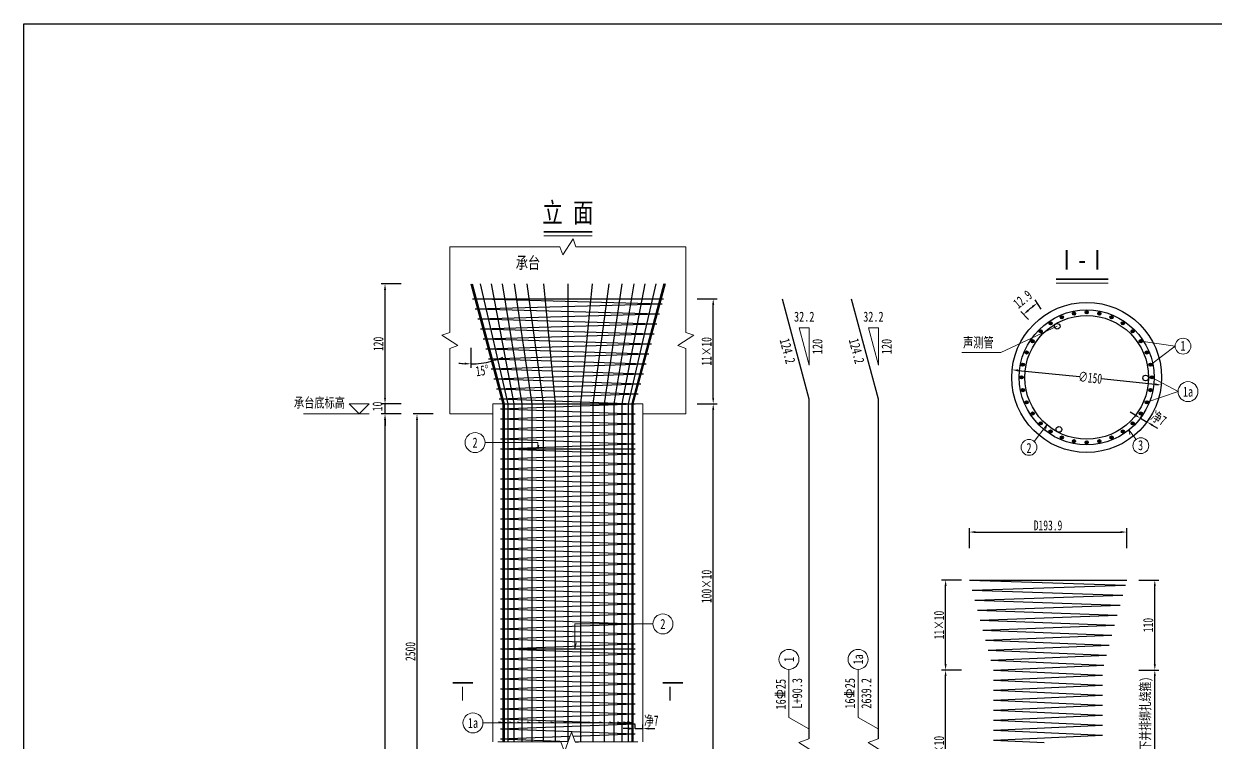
# Model space of a CAD drawing. Header units: millimetres. Extents: x 6150 to 57838, y -71710 to -30599.
# Drawn here: x 32035 to 43953, y -58077 to -50895 of the extents above; entities that cross this region are included whole.
import ezdxf
from ezdxf.enums import TextEntityAlignment as Align

# ---------------------------------------------------------------- set-up
doc = ezdxf.new("R2010")
doc.units = ezdxf.units.MM
doc.linetypes.add('HIDDEN', pattern=[9.525, 6.35, -3.175])
doc.layers.get('Defpoints').update_dxf_attribs({"color": 8, "lineweight": 15})
for name, color, linetype, lineweight in [('1', 1, 'Continuous', 30), ('工作线', 1, 'Continuous', 35), ('文字', 7, 'Continuous', 15), ('构造', 7, 'Continuous', 20), ('标注', 4, 'Continuous', 18), ('钢筋', 1, 'Continuous', 30)]:
    doc.layers.add(name, color=color, linetype=linetype, lineweight=lineweight)
doc.styles.get("Standard").update_dxf_attribs({"font": '仿宋_GB2312.ttf', "width": 0.7})
doc.styles.add('标注', font='仿宋_GB2312.ttf', dxfattribs={"width": 0.7})
doc.styles.add('标题', font='仿宋_GB2312.ttf', dxfattribs={"width": 0.7, "height": 5})
doc.styles.add('标题2', font='fsdb_e.shx', dxfattribs={"width": 0.75, "height": 4, "bigfont": 'fsdb.shx'})
doc.dimstyles.new('副本 1-150', dxfattribs={"dimscale": 0, "dimtxt": 2.5, "dimasz": 1.5, "dimexe": 1, "dimexo": 1, "dimgap": 0.4, "dimtad": 1, "dimdec": 0, "dimlfac": 0.1, "dimrnd": 0.1, "dimzin": 12, "dimdsep": 46, "dimtxsty": 'Standard', "dimcen": 2.5, "dimclrd": 256, "dimclre": 256, "dimclrt": 256, "dimadec": 4, "dimazin": 0, "dimtp": 2, "dimtm": 3, "dimtfac": 0.5, "dimtdec": 0, "dimtmove": 2, "dimatfit": 3, "dimfxl": 4, "dimfxlon": 1, "dimtvp": 0.7, "dimtolj": 1, "dimtzin": 12, "dimarcsym": 0})

# ---------------------------------------------------------------- blocks, each defined once
blk = doc.blocks.new('*D46')
at = {"layer": 'Defpoints', "color": 0, "transparency": 16777216}
for p in [(43109, -56456), (43349, -56456), (43109, -57356)]:
    blk.add_point(p, dxfattribs=at)
at = {"layer": '标注', "lineweight": -2, "transparency": 16777216}
for p, q in [((43189, -56456), (43389, -56456)), ((43349, -57296), (43349, -56516)), ((43189, -57356), (43389, -57356))]:
    blk.add_line(p, q, dxfattribs=at)
at = {"layer": '标注', "transparency": 16777216}
for points in [[(43339, -56516), (43359, -56516), (43349, -56456)], [(43339, -57296), (43359, -57296), (43349, -57356)]]:
    blk.add_solid(points, dxfattribs=at)
at = {"layer": '标注', "transparency": 16777216, "insert": (43283, -56906), "char_height": 100, "attachment_point": 5, "rotation": 90}
blk.add_mtext('\\A1;110', dxfattribs=at)
blk = doc.blocks.new('*D49')
at = {"layer": 'Defpoints', "color": 0, "transparency": 16777216}
for p in [(43068, -55976), (41494, -56216), (43068, -56216)]:
    blk.add_point(p, dxfattribs=at)
at = {"layer": '标注', "lineweight": -2, "transparency": 16777216}
for p, q in [((41494, -56136), (41494, -55936)), ((41554, -55976), (43008, -55976)), ((43068, -56136), (43068, -55936))]:
    blk.add_line(p, q, dxfattribs=at)
at = {"layer": '标注', "transparency": 16777216}
for points in [[(41554, -55966), (41554, -55986), (41494, -55976)], [(43008, -55966), (43008, -55986), (43068, -55976)]]:
    blk.add_solid(points, dxfattribs=at)
at = {"layer": '标注', "transparency": 16777216, "insert": (42281, -55910), "char_height": 100, "attachment_point": 5}
blk.add_mtext('\\A1;D193.9', dxfattribs=at)
blk = doc.blocks.new('*D52')
at = {"layer": 'Defpoints', "color": 0, "transparency": 16777216}
for p in [(35968, -54795), (36288, -54795), (36288, -59545)]:
    blk.add_point(p, dxfattribs=at)
at = {"layer": '标注', "lineweight": -2, "transparency": 16777216}
for p, q in [((36128, -54795), (35928, -54795)), ((35968, -59485), (35968, -54855)), ((36128, -59545), (35928, -59545))]:
    blk.add_line(p, q, dxfattribs=at)
at = {"layer": '标注', "transparency": 16777216}
for points in [[(35958, -54855), (35978, -54855), (35968, -54795)], [(35958, -59485), (35978, -59485), (35968, -59545)]]:
    blk.add_solid(points, dxfattribs=at)
at = {"layer": '标注', "transparency": 16777216, "insert": (35902, -57170), "char_height": 100, "attachment_point": 5, "rotation": 90}
blk.add_mtext('\\A1;2500', dxfattribs=at)
blk = doc.blocks.new('*D53')
at = {"layer": 'Defpoints', "color": 0, "transparency": 16777216}
for p in [(35648, -54795), (35968, -54795), (35968, -62445)]:
    blk.add_point(p, dxfattribs=at)
at = {"layer": '标注', "lineweight": -2, "transparency": 16777216}
for p, q in [((35808, -54795), (35608, -54795)), ((35648, -62385), (35648, -54855)), ((35808, -62445), (35608, -62445))]:
    blk.add_line(p, q, dxfattribs=at)
at = {"layer": '标注', "transparency": 16777216}
for points in [[(35638, -54855), (35658, -54855), (35648, -54795)], [(35638, -62385), (35658, -62385), (35648, -62445)]]:
    blk.add_solid(points, dxfattribs=at)
at = {"layer": '标注', "transparency": 16777216, "insert": (35582, -58620), "char_height": 100, "attachment_point": 5, "rotation": 90}
blk.add_mtext('\\A1;L', dxfattribs=at)
blk = doc.blocks.new('*D54')
at = {"layer": 'Defpoints', "color": 0, "transparency": 16777216}
for p in [(35648, -54695), (36728, -54695), (35968, -54795)]:
    blk.add_point(p, dxfattribs=at)
at = {"layer": '标注', "lineweight": -2, "transparency": 16777216}
for p, q in [((35648, -54635), (35648, -54575)), ((35808, -54695), (35608, -54695)), ((35648, -54795), (35648, -54695)), ((35808, -54795), (35608, -54795)), ((35648, -54855), (35648, -54915))]:
    blk.add_line(p, q, dxfattribs=at)
at = {"layer": '标注', "transparency": 16777216}
for points in [[(35638, -54635), (35658, -54635), (35648, -54695)], [(35638, -54855), (35658, -54855), (35648, -54795)]]:
    blk.add_solid(points, dxfattribs=at)
at = {"layer": '标注', "transparency": 16777216, "insert": (35573, -54720), "char_height": 100, "attachment_point": 5, "rotation": 90}
blk.add_mtext('\\A1;10', dxfattribs=at)
blk = doc.blocks.new('*D55')
at = {"layer": 'Defpoints', "color": 0, "transparency": 16777216}
for p in [(35648, -53495), (36506, -53495), (36728, -54695)]:
    blk.add_point(p, dxfattribs=at)
at = {"layer": '标注', "lineweight": -2, "transparency": 16777216}
for p, q in [((35808, -53495), (35608, -53495)), ((35648, -54635), (35648, -53555)), ((35808, -54695), (35608, -54695))]:
    blk.add_line(p, q, dxfattribs=at)
at = {"layer": '标注', "transparency": 16777216}
for points in [[(35638, -53555), (35658, -53555), (35648, -53495)], [(35638, -54635), (35658, -54635), (35648, -54695)]]:
    blk.add_solid(points, dxfattribs=at)
at = {"layer": '标注', "transparency": 16777216, "insert": (35582, -54095), "char_height": 100, "attachment_point": 5, "rotation": 90}
blk.add_mtext('\\A1;120', dxfattribs=at)
blk = doc.blocks.new('*D58')
at = {"layer": 'Defpoints', "color": 0, "transparency": 16777216}
for p in [(38228, -54695), (38931, -54695), (38621, -58346)]:
    blk.add_point(p, dxfattribs=at)
at = {"layer": '标注', "lineweight": -2, "transparency": 16777216}
for p, q in [((38771, -54695), (38971, -54695)), ((38931, -58286), (38931, -54755)), ((38771, -58346), (38971, -58346))]:
    blk.add_line(p, q, dxfattribs=at)
at = {"layer": '标注', "transparency": 16777216}
for points in [[(38921, -54755), (38941, -54755), (38931, -54695)], [(38921, -58286), (38941, -58286), (38931, -58346)]]:
    blk.add_solid(points, dxfattribs=at)
at = {"layer": '标注', "transparency": 16777216, "insert": (38865, -56520), "char_height": 100, "attachment_point": 5, "rotation": 90}
blk.add_mtext('\\A1;100×10', dxfattribs=at)
blk = doc.blocks.new('*D59')
at = {"layer": 'Defpoints', "color": 0, "transparency": 16777216}
for p in [(38433, -53645), (38931, -53645), (38228, -54695)]:
    blk.add_point(p, dxfattribs=at)
at = {"layer": '标注', "lineweight": -2, "transparency": 16777216}
for p, q in [((38771, -53645), (38971, -53645)), ((38931, -54635), (38931, -53705)), ((38771, -54695), (38971, -54695))]:
    blk.add_line(p, q, dxfattribs=at)
at = {"layer": '标注', "transparency": 16777216}
for points in [[(38921, -53705), (38941, -53705), (38931, -53645)], [(38921, -54635), (38941, -54635), (38931, -54695)]]:
    blk.add_solid(points, dxfattribs=at)
at = {"layer": '标注', "transparency": 16777216, "insert": (38865, -54170), "char_height": 100, "attachment_point": 5, "rotation": 90}
blk.add_mtext('\\A1;11×10', dxfattribs=at)
blk = doc.blocks.new('*D63')
at = {"layer": 'Defpoints', "color": 0, "transparency": 16777216}
for p in [(36506, -53495), (36506, -53495), (36506, -53495), (36645, -54282)]:
    blk.add_point(p, dxfattribs=at)
at = {"layer": '标注', "lineweight": -2, "transparency": 16777216}
for p, q in [((36506, -54135), (36506, -54335)), ((36672, -54113), (36723, -54306))]:
    blk.add_line(p, q, dxfattribs=at)
for start, end in [(289.303, 293.6011), (261.4037, 265.7019), (270, 285.0049)]:
    blk.add_arc((36506, -53495), 800, start, end, dxfattribs=at)
at = {"layer": '标注', "transparency": 16777216}
for points in [[(36446, -54282), (36445, -54302), (36506, -54295)], [(36773, -54259), (36767, -54240), (36713, -54267)]]:
    blk.add_solid(points, dxfattribs=at)
at = {"layer": '标注', "transparency": 16777216, "insert": (36620, -54362), "char_height": 100, "attachment_point": 5, "rotation": 7.5}
blk.add_mtext('\\A1;15°', dxfattribs=at)
blk = doc.blocks.new('*D64')
at = {"layer": 'Defpoints', "color": 0, "transparency": 16777216}
for p in [(38150, -57941), (38228, -57941), (38228, -57941)]:
    blk.add_point(p, dxfattribs=at)
at = {"layer": '标注', "lineweight": -2, "transparency": 16777216}
for p, q in [((38150, -57941), (38150, -57901)), ((38228, -57941), (38228, -57901)), ((38090, -57941), (38030, -57941)), ((38150, -57941), (38228, -57941)), ((38288, -57941), (38348, -57941))]:
    blk.add_line(p, q, dxfattribs=at)
at = {"layer": '标注', "transparency": 16777216}
for points in [[(38090, -57931), (38090, -57951), (38150, -57941)], [(38288, -57931), (38288, -57951), (38228, -57941)]]:
    blk.add_solid(points, dxfattribs=at)
at = {"layer": '标注', "transparency": 16777216, "insert": (38312, -57866), "char_height": 100, "attachment_point": 5}
blk.add_mtext('\\A1;净7', dxfattribs=at)
blk = doc.blocks.new('*D65')
at = {"layer": 'Defpoints', "color": 0, "transparency": 16777216}
for p in [(41256, -57356), (41494, -57356), (41494, -59007)]:
    blk.add_point(p, dxfattribs=at)
at = {"layer": '标注', "lineweight": -2, "transparency": 16777216}
for p, q in [((41416, -57356), (41216, -57356)), ((41256, -58947), (41256, -57416)), ((41416, -59007), (41216, -59007))]:
    blk.add_line(p, q, dxfattribs=at)
at = {"layer": '标注', "transparency": 16777216}
for points in [[(41246, -57416), (41266, -57416), (41256, -57356)], [(41246, -58947), (41266, -58947), (41256, -59007)]]:
    blk.add_solid(points, dxfattribs=at)
at = {"layer": '标注', "transparency": 16777216, "insert": (41190, -58181), "char_height": 100, "attachment_point": 5, "rotation": 90}
blk.add_mtext('\\A1;100×10', dxfattribs=at)
blk = doc.blocks.new('*D66')
at = {"layer": 'Defpoints', "color": 0, "transparency": 16777216}
for p in [(43105, -57356), (43349, -57356), (43105, -59007)]:
    blk.add_point(p, dxfattribs=at)
at = {"layer": '标注', "lineweight": -2, "transparency": 16777216}
for p, q in [((43189, -57356), (43389, -57356)), ((43349, -58947), (43349, -57416)), ((43189, -59007), (43389, -59007))]:
    blk.add_line(p, q, dxfattribs=at)
at = {"layer": '标注', "transparency": 16777216}
for points in [[(43339, -57416), (43359, -57416), (43349, -57356)], [(43339, -58947), (43359, -58947), (43349, -59007)]]:
    blk.add_solid(points, dxfattribs=at)
at = {"layer": '标注', "transparency": 16777216, "insert": (43266, -58181), "char_height": 100, "attachment_point": 5, "rotation": 90}
blk.add_mtext('\\A1;(3与3a钢筋两根上下并排绑扎绕箍)', dxfattribs=at)
blk = doc.blocks.new('*D68')
at = {"layer": 'Defpoints', "color": 0, "transparency": 16777216}
for p in [(41256, -56456), (41494, -56456), (41494, -57356)]:
    blk.add_point(p, dxfattribs=at)
at = {"layer": '标注', "lineweight": -2, "transparency": 16777216}
for p, q in [((41416, -56456), (41216, -56456)), ((41256, -57296), (41256, -56516)), ((41416, -57356), (41216, -57356))]:
    blk.add_line(p, q, dxfattribs=at)
at = {"layer": '标注', "transparency": 16777216}
for points in [[(41246, -56516), (41266, -56516), (41256, -56456)], [(41246, -57296), (41266, -57296), (41256, -57356)]]:
    blk.add_solid(points, dxfattribs=at)
at = {"layer": '标注', "transparency": 16777216, "insert": (41190, -56906), "char_height": 100, "attachment_point": 5, "rotation": 90}
blk.add_mtext('\\A1;11×10', dxfattribs=at)
blk = doc.blocks.new('*D72')
at = {"layer": 'Defpoints', "color": 0, "transparency": 16777216}
for p in [(41921, -54354), (43414, -54506)]:
    blk.add_point(p, dxfattribs=at)
at = {"layer": '标注', "lineweight": -2, "transparency": 16777216}
for p, q in [((41981, -54360), (42594, -54422)), ((43354, -54500), (42813, -54445))]:
    blk.add_line(p, q, dxfattribs=at)
at = {"layer": '标注', "transparency": 16777216}
for points in [[(41982, -54350), (41980, -54370), (41921, -54354)], [(43355, -54490), (43353, -54510), (43414, -54506)]]:
    blk.add_solid(points, dxfattribs=at)
at = {"layer": '标注', "transparency": 16777216, "insert": (42703, -54433), "char_height": 100, "attachment_point": 5, "rotation": 354.1819}
blk.add_mtext('\\A1;∅150', dxfattribs=at)
blk = doc.blocks.new('*D73')
at = {"layer": 'Defpoints', "color": 0, "transparency": 16777216}
for p in [(43205, -54837), (43272, -54876), (43272, -54876)]:
    blk.add_point(p, dxfattribs=at)
at = {"layer": '标注', "lineweight": -2, "transparency": 16777216}
for p, q in [((43153, -54807), (43101, -54777)), ((43205, -54837), (43225, -54803)), ((43205, -54837), (43272, -54876)), ((43272, -54876), (43292, -54842)), ((43324, -54906), (43376, -54936))]:
    blk.add_line(p, q, dxfattribs=at)
at = {"layer": '标注', "transparency": 16777216}
for points in [[(43158, -54799), (43148, -54816), (43205, -54837)], [(43329, -54898), (43319, -54915), (43272, -54876)]]:
    blk.add_solid(points, dxfattribs=at)
at = {"layer": '标注', "transparency": 16777216, "insert": (43386, -54843), "char_height": 100, "attachment_point": 5, "rotation": 330}
blk.add_mtext('\\A1;净7', dxfattribs=at)
blk = doc.blocks.new('fi')
at = {"lineweight": 18}
for p, q in [((0, 0), (1.58, 0)), ((0.58, 0), (0.58, 2.35)), ((1.02, 0), (1.02, 2.35))]:
    blk.add_line(p, q, dxfattribs=at)
blk.add_ellipse((0.8, 1.13), major_axis=(0.966, 0), ratio=0.701732, dxfattribs=at)
blk = doc.blocks.new('d')
at = {"linetype": 'HIDDEN'}
h = blk.add_hatch(color=1, dxfattribs=at)
h.dxf.hatch_style = 1
edge = h.paths.add_edge_path()
edge.add_ellipse((0, 0), major_axis=(16, 0), ratio=1, start_angle=0, end_angle=360)
blk = doc.blocks.new('*D85')
at = {"layer": 'Defpoints', "color": 0, "transparency": 16777216}
for p in [(42126, -53723), (42234, -53781), (42116, -53878), (42668, -54430), (42668, -54430)]:
    blk.add_point(p, dxfattribs=at)
at = {"layer": '标注', "lineweight": -2, "transparency": 16777216}
for p, q in [((42212, -53748), (42151, -53656)), ((42087, -53850), (42010, -53772))]:
    blk.add_line(p, q, dxfattribs=at)
blk.add_arc((42668, -54430), 890, 127.6119, 131.1381, dxfattribs=at)
at = {"layer": '标注', "transparency": 16777216}
for points in [[(42089, -53767), (42075, -53752), (42038, -53800)], [(42118, -53716), (42130, -53733), (42173, -53689)]]:
    blk.add_solid(points, dxfattribs=at)
at = {"layer": '标注', "transparency": 16777216, "insert": (42027, -53649), "char_height": 100, "attachment_point": 5, "rotation": 39.375}
blk.add_mtext('\\A1;12.9', dxfattribs=at)

msp = doc.modelspace()

# ---------------------------------------------------------------- hatches: boundary and pattern name
at = {"linetype": 'HIDDEN'}
h = msp.add_hatch(color=1, dxfattribs=at)
h.dxf.hatch_style = 1
edge = h.paths.add_edge_path()
edge.add_arc((42418.6, -53828.78), 16, 0, 360)
h = msp.add_hatch(color=1, dxfattribs=at)
h.dxf.hatch_style = 1
edge = h.paths.add_edge_path()
edge.add_arc((42540.63, -53791.77), 16, 0, 360)
h = msp.add_hatch(color=1, dxfattribs=at)
h.dxf.hatch_style = 1
edge = h.paths.add_edge_path()
edge.add_arc((42667.54, -53779.27), 16, 0, 360)
h = msp.add_hatch(color=1, dxfattribs=at)
h.dxf.hatch_style = 1
edge = h.paths.add_edge_path()
edge.add_arc((42794.44, -53791.77), 16, 0, 360)
h = msp.add_hatch(color=1, dxfattribs=at)
h.dxf.hatch_style = 1
edge = h.paths.add_edge_path()
edge.add_arc((42207.57, -53969.79), 16, 0, 360)
h = msp.add_hatch(color=1, dxfattribs=at)
h.dxf.hatch_style = 1
edge = h.paths.add_edge_path()
edge.add_arc((42306.14, -53888.9), 16, 0, 360)
h = msp.add_hatch(color=1, dxfattribs=at)
h.dxf.hatch_style = 1
edge = h.paths.add_edge_path()
edge.add_arc((43028.94, -53888.9), 16, 0, 360)
h = msp.add_hatch(color=1, dxfattribs=at)
h.dxf.hatch_style = 1
edge = h.paths.add_edge_path()
edge.add_arc((43127.51, -53969.79), 16, 0, 360)
h = msp.add_hatch(color=1, dxfattribs=at)
h.dxf.hatch_style = 1
edge = h.paths.add_edge_path()
edge.add_arc((42126.67, -54068.37), 16, 0, 360)
h = msp.add_hatch(color=1, dxfattribs=at)
h.dxf.hatch_style = 1
edge = h.paths.add_edge_path()
edge.add_arc((43208.41, -54068.37), 16, 0, 360)
h = msp.add_hatch(color=1, dxfattribs=at)
h.dxf.hatch_style = 1
edge = h.paths.add_edge_path()
edge.add_arc((42066.55, -54180.83), 16, 0, 360)
h = msp.add_hatch(color=1, dxfattribs=at)
h.dxf.hatch_style = 1
edge = h.paths.add_edge_path()
edge.add_arc((43268.52, -54180.83), 16, 0, 360)
h = msp.add_hatch(color=1, dxfattribs=at)
h.dxf.hatch_style = 1
edge = h.paths.add_edge_path()
edge.add_arc((42029.54, -54302.86), 16, 0, 360)
h = msp.add_hatch(color=1, dxfattribs=at)
h.dxf.hatch_style = 1
edge = h.paths.add_edge_path()
edge.add_arc((43305.54, -54302.86), 16, 0, 360)
h = msp.add_hatch(color=1, dxfattribs=at)
h.dxf.hatch_style = 1
edge = h.paths.add_edge_path()
edge.add_arc((42017.04, -54429.77), 16, 0, 360)
h = msp.add_hatch(color=1, dxfattribs=at)
h.dxf.hatch_style = 1
edge = h.paths.add_edge_path()
edge.add_arc((43318.04, -54429.77), 16, 0, 360)
h = msp.add_hatch(color=1, dxfattribs=at)
h.dxf.hatch_style = 1
edge = h.paths.add_edge_path()
edge.add_arc((42029.54, -54556.67), 16, 0, 360)
h = msp.add_hatch(color=1, dxfattribs=at)
h.dxf.hatch_style = 1
edge = h.paths.add_edge_path()
edge.add_arc((43305.54, -54556.67), 16, 0, 360)
h = msp.add_hatch(color=1, dxfattribs=at)
h.dxf.hatch_style = 1
edge = h.paths.add_edge_path()
edge.add_arc((42066.55, -54678.7), 16, 0, 360)
h = msp.add_hatch(color=1, dxfattribs=at)
h.dxf.hatch_style = 1
edge = h.paths.add_edge_path()
edge.add_arc((43268.52, -54678.7), 16, 0, 360)
h = msp.add_hatch(color=1, dxfattribs=at)
h.dxf.hatch_style = 1
edge = h.paths.add_edge_path()
edge.add_arc((42126.67, -54791.17), 16, 0, 360)
h = msp.add_hatch(color=1, dxfattribs=at)
h.dxf.hatch_style = 1
edge = h.paths.add_edge_path()
edge.add_arc((43208.41, -54791.17), 16, 0, 360)
h = msp.add_hatch(color=1, dxfattribs=at)
h.dxf.hatch_style = 1
edge = h.paths.add_edge_path()
edge.add_arc((42207.57, -54889.74), 16, 0, 360)
h = msp.add_hatch(color=1, dxfattribs=at)
h.dxf.hatch_style = 1
edge = h.paths.add_edge_path()
edge.add_arc((43127.51, -54889.74), 16, 0, 360)
h = msp.add_hatch(color=1, dxfattribs=at)
h.dxf.hatch_style = 1
edge = h.paths.add_edge_path()
edge.add_arc((42306.14, -54970.64), 16, 0, 360)
h = msp.add_hatch(color=1, dxfattribs=at)
h.dxf.hatch_style = 1
edge = h.paths.add_edge_path()
edge.add_arc((42418.6, -55030.75), 16, 0, 360)
h = msp.add_hatch(color=1, dxfattribs=at)
h.dxf.hatch_style = 1
edge = h.paths.add_edge_path()
edge.add_arc((42540.63, -55067.77), 16, 0, 360)
h = msp.add_hatch(color=1, dxfattribs=at)
h.dxf.hatch_style = 1
edge = h.paths.add_edge_path()
edge.add_arc((42794.44, -55067.77), 16, 0, 360)
h = msp.add_hatch(color=1, dxfattribs=at)
h.dxf.hatch_style = 1
edge = h.paths.add_edge_path()
edge.add_arc((42916.47, -55030.75), 16, 0, 360)
h = msp.add_hatch(color=1, dxfattribs=at)
h.dxf.hatch_style = 1
edge = h.paths.add_edge_path()
edge.add_arc((43028.94, -54970.64), 16, 0, 360)
h = msp.add_hatch(color=1, dxfattribs=at)
h.dxf.hatch_style = 1
edge = h.paths.add_edge_path()
edge.add_arc((42667.54, -55080.27), 16, 0, 360)

# ---------------------------------------------------------------- linework, layer by layer
at = {"color": 1}
msp.add_line((36827.36, -54694.52), (38128.36, -54694.52), dxfattribs=at)
at = {"linetype": 'HIDDEN'}
msp.add_lwpolyline([(32034.53, -50895.02), (57838.47, -50895.02), (57838.47, -65851.99), (32034.53, -65851.99)], close=True, dxfattribs=at)
msp.add_circle((42667.54, -54429.77), 750)
at = {"linetype": 'Continuous'}
for centre in [(42372.37, -53919.03), (43257.41, -54435.93), (42389.67, -54950.12)]:
    msp.add_circle(centre, 28.5, dxfattribs=at)
at = {"layer": '1'}
for centre in [(42418.6, -53828.78), (42540.63, -53791.77), (42667.54, -53779.27), (42794.44, -53791.77), (42916.47, -53828.78), (42207.57, -53969.79), (42306.14, -53888.9), (43028.94, -53888.9), (43127.51, -53969.79), (42126.67, -54068.37), (42066.55, -54180.83), (42029.54, -54302.86), (43305.54, -54302.86), (42017.04, -54429.77), (42029.54, -54556.67), (43305.54, -54556.67), (42066.55, -54678.7), (43268.52, -54678.7), (42126.67, -54791.17), (43208.41, -54791.17), (42207.57, -54889.74), (43127.51, -54889.74), (42306.14, -54970.64), (42418.6, -55030.75), (42540.63, -55067.77), (42794.44, -55067.77), (42916.47, -55030.75), (43028.94, -54970.64), (42667.54, -55080.27)]:
    msp.add_circle(centre, 16, dxfattribs=at)
at = {"layer": '1', "color": 1}
for centre in [(43208.41, -54068.37), (43268.52, -54180.83), (43318.04, -54429.77)]:
    msp.add_circle(centre, 16, dxfattribs=at)
at = {"layer": '工作线'}
for p, q in [((37236.97, -52974.47), (37718.75, -52974.47)), ((42362.41, -53446.4), (42881.7, -53446.4)), ((36527.86, -57484.52), (36327.86, -57484.52)), ((38427.86, -57484.52), (38627.86, -57484.52))]:
    msp.add_line(p, q, dxfattribs=at)
at = {"layer": '文字'}
for p, q in [((37236.97, -53014.47), (37718.75, -53014.47)), ((42362.41, -53486.4), (42881.7, -53486.4))]:
    msp.add_line(p, q, dxfattribs=at)
at = {"layer": '构造'}
for p, q in [((36727.86, -54694.52), (36727.86, -54794.52)), ((36727.86, -54694.52), (38227.86, -54694.52)), ((38227.86, -54694.52), (38227.86, -54794.52)), ((36727.86, -54794.52), (36297.81, -54794.52)), ((36727.86, -54794.52), (36727.86, -56744.52)), ((38657.91, -54794.52), (38227.86, -54794.52)), ((38227.86, -54794.52), (38227.86, -56744.52)), ((36727.86, -56744.52), (36727.86, -58074.52)), ((38227.86, -56744.52), (38227.86, -58074.52))]:
    msp.add_line(p, q, dxfattribs=at)
at = {"layer": '标注'}
for p, q in [((39891.81, -54307.83), (39791.81, -53934.62)), ((39791.81, -53934.62), (39891.81, -53934.62)), ((39891.81, -53934.62), (39891.81, -54307.83)), ((40583.63, -54307.83), (40483.63, -53934.62)), ((40483.63, -53934.62), (40583.63, -53934.62)), ((40583.63, -53934.62), (40583.63, -54307.83)), ((42372.37, -53919.03), (41808.11, -54181.99)), ((43208.41, -54068.37), (43552.35, -54117.72)), ((41808.11, -54181.99), (41420.13, -54181.99)), ((43305.54, -54302.86), (43552.35, -54117.72)), ((43318.04, -54429.77), (43581.08, -54572.25)), ((43268.52, -54678.7), (43581.08, -54572.25)), ((35287.86, -54694.52), (35487.86, -54694.52)), ((35287.86, -54694.52), (35387.86, -54794.52)), ((35387.86, -54794.52), (35487.86, -54694.52)), ((35487.86, -54794.52), (34832.86, -54794.52)), ((42269.2, -54902.78), (42141.22, -55069.56)), ((42269.2, -54902.78), (42256.52, -54946.61)), ((43090.17, -54955.06), (43162.54, -55049.37)), ((43090.17, -54955.06), (43100.04, -54999.6)), ((37178.05, -55080.5), (36649.06, -55080.5)), ((37178.05, -55144.52), (37178.05, -55080.5)), ((37178.05, -55144.52), (37186.76, -55105.8)), ((37545.43, -57144.52), (37545.43, -56894.52)), ((37545.43, -56894.52), (38327.86, -56894.52)), ((37545.43, -57144.52), (37561.35, -57082.42)), ((39688.85, -57829.05), (39688.85, -57349.05)), ((40380.67, -57829.05), (40380.67, -57349.05)), ((38128.36, -57884.52), (36627.86, -57884.52)), ((36827.36, -57884.52), (36782.16, -57872.36)), ((36839.86, -57884.52), (36794.66, -57872.36)), ((36876.88, -57884.52), (36831.68, -57872.36)), ((36936.99, -57884.52), (36891.79, -57872.36)), ((37017.89, -57884.52), (36972.69, -57872.36)), ((37116.46, -57884.52), (37071.26, -57872.36)), ((37228.93, -57884.52), (37183.72, -57872.36)), ((37350.95, -57884.52), (37305.75, -57872.36)), ((37477.86, -57884.52), (37432.66, -57872.36)), ((37604.77, -57884.52), (37559.57, -57872.36)), ((37726.8, -57884.52), (37681.59, -57872.36)), ((37839.26, -57884.52), (37794.06, -57872.36)), ((37937.83, -57884.52), (37892.63, -57872.36)), ((38018.73, -57884.52), (37973.53, -57872.36)), ((38078.84, -57884.52), (38033.64, -57872.36)), ((38115.86, -57884.52), (38070.66, -57872.36)), ((38128.36, -57884.52), (38083.16, -57872.36)), ((39888.85, -57944.52), (39688.85, -57829.05)), ((40580.67, -57944.52), (40380.67, -57829.05))]:
    msp.add_line(p, q, dxfattribs=at)
at = {"layer": '标注', "flags": 128}
for points in [[(36297.81, -54794.52), (36297.81, -54139.52), (36377.81, -54110.4), (36217.81, -54008.64), (36297.81, -53979.52), (36297.81, -53124.52)], [(36297.81, -53124.52), (37397.86, -53124.52), (37426.98, -53204.52), (37528.74, -53044.52), (37557.86, -53124.52), (38657.91, -53124.52)], [(38657.91, -54794.52), (38657.91, -54139.52), (38577.91, -54110.4), (38737.91, -54008.64), (38657.91, -53979.52), (38657.91, -53124.52)], [(36777.86, -58074.52), (37406.52, -58074.52), (37442.19, -58172.52), (37513.53, -57976.52), (37549.2, -58074.52), (38177.86, -58074.52)], [(39888.85, -58044.52), (39888.85, -58044.52), (39788.85, -58080.92), (39988.85, -58208.12), (39888.85, -58244.52), (39888.85, -58244.52)], [(40580.67, -58044.52), (40580.67, -58044.52), (40480.67, -58080.92), (40680.67, -58208.12), (40580.67, -58244.52), (40580.67, -58244.52)]]:
    msp.add_lwpolyline(points, dxfattribs=at)
at = {"layer": '标注'}
for centre, radius in [((43631.29, -54117.72), 78.94), ((43681.08, -54572.25), 100), ((36549.07, -55081.56), 100), ((42090.18, -55129.78), 78.94), ((43209.4, -55112.9), 78.94), ((38427.86, -56894.52), 100), ((39688.85, -57249.05), 100), ((40380.67, -57249.05), 100), ((36527.86, -57884.52), 100)]:
    msp.add_circle(centre, radius, dxfattribs=at)
at = {"layer": '钢筋'}
for p, q in [((36505.82, -53494.52), (36827.36, -54694.52)), ((36518.32, -53494.52), (36839.86, -54694.52)), ((36598.42, -53494.52), (36876.88, -54694.52)), ((36709.63, -53494.52), (36936.99, -54694.52)), ((36819.89, -53494.52), (37017.89, -54694.52)), ((36938.31, -53494.52), (37116.46, -54694.52)), ((37068.16, -53494.52), (37228.93, -54694.52)), ((37233.93, -53494.52), (37350.95, -54694.52)), ((37477.86, -53494.52), (37477.86, -54694.52)), ((37721.79, -53494.52), (37604.77, -54694.52)), ((37887.57, -53494.52), (37726.8, -54694.52)), ((38017.41, -53494.52), (37839.26, -54694.52)), ((38135.84, -53494.52), (37937.83, -54694.52)), ((38246.09, -53494.52), (38018.73, -54694.52)), ((38357.31, -53494.52), (38078.84, -54694.52)), ((38437.4, -53494.52), (38115.86, -54694.52)), ((38449.9, -53494.52), (38128.36, -54694.52)), ((36522.31, -53644.51), (38433.41, -53644.51)), ((36549.11, -53744.52), (38420.01, -53694.52)), ((36549.11, -53744.52), (38393.21, -53794.52)), ((36602.7, -53644.52), (38420.01, -53694.52)), ((39620.9, -53644.52), (39888.85, -54644.52)), ((40312.72, -53644.52), (40580.67, -54644.52)), ((36575.9, -53844.52), (38393.21, -53794.52)), ((36575.9, -53844.52), (38366.42, -53894.52)), ((36602.7, -53944.52), (38366.42, -53894.52)), ((36602.7, -53944.52), (38339.63, -53994.52)), ((36629.49, -54044.52), (38339.63, -53994.52)), ((36629.49, -54044.52), (38312.83, -54094.52)), ((36656.29, -54144.52), (38312.83, -54094.52)), ((36656.29, -54144.52), (38286.04, -54194.52)), ((36683.08, -54244.52), (38286.04, -54194.52)), ((36683.08, -54244.52), (38259.24, -54294.52)), ((36709.88, -54344.52), (38259.24, -54294.52)), ((36709.88, -54344.52), (38232.45, -54394.52)), ((36736.67, -54444.52), (38232.45, -54394.52)), ((36736.67, -54444.52), (38205.65, -54494.52)), ((36763.47, -54544.52), (38205.65, -54494.52)), ((36763.47, -54544.52), (38178.86, -54594.52)), ((36790.26, -54644.52), (38178.86, -54594.52)), ((36790.26, -54644.52), (38152.06, -54694.52)), ((36803.66, -54744.52), (38152.06, -54694.52)), ((36827.36, -54694.52), (36827.36, -54794.52)), ((36839.86, -54694.52), (36839.86, -54794.52)), ((36876.88, -54694.52), (36876.88, -54794.52)), ((36936.99, -54694.52), (36936.99, -54794.52)), ((37017.89, -54694.52), (37017.89, -54794.52)), ((37116.46, -54694.52), (37116.46, -54794.52)), ((37228.93, -54694.52), (37228.93, -54794.52)), ((37350.95, -54694.52), (37350.95, -54794.52)), ((37477.86, -54694.52), (37477.86, -54794.52)), ((37604.77, -54694.52), (37604.77, -54794.52)), ((37726.8, -54694.52), (37726.8, -54794.52)), ((37839.26, -54694.52), (37839.26, -54794.52)), ((37937.83, -54694.52), (37937.83, -54794.52)), ((38018.73, -54694.52), (38018.73, -54794.52)), ((38078.84, -54694.52), (38078.84, -54794.52)), ((38115.86, -54694.52), (38115.86, -54794.52)), ((38128.36, -54694.52), (38128.36, -54794.52)), ((39888.85, -54644.52), (39888.85, -54794.52)), ((40580.67, -54644.52), (40580.67, -54794.52)), ((36803.66, -54744.52), (38152.06, -54794.52)), ((36803.66, -54844.52), (38152.06, -54794.52)), ((36827.36, -54794.52), (36827.36, -56744.52)), ((36876.88, -54794.52), (36876.88, -56744.52)), ((36936.99, -54794.52), (36936.99, -56744.52)), ((37017.89, -54794.52), (37017.89, -56744.52)), ((37116.46, -54794.52), (37116.46, -56744.52)), ((37228.93, -54794.52), (37228.93, -56744.52)), ((37350.95, -54794.52), (37350.95, -56744.52)), ((37477.86, -54794.52), (37477.86, -56744.52)), ((37604.77, -54794.52), (37604.77, -56744.52)), ((37726.8, -54794.52), (37726.8, -56744.52)), ((37839.26, -54794.52), (37839.26, -56744.52)), ((37937.83, -54794.52), (37937.83, -56744.52)), ((38018.73, -54794.52), (38018.73, -56744.52)), ((38078.84, -54794.52), (38078.84, -56744.52)), ((38128.36, -54794.52), (38128.36, -56744.52)), ((39888.85, -54794.52), (39888.85, -56744.52)), ((40580.67, -54794.52), (40580.67, -56744.52)), ((36803.66, -54844.52), (38152.06, -54894.52)), ((36803.66, -54944.52), (38152.06, -54894.52)), ((36803.66, -54944.52), (38152.06, -54994.52)), ((36803.66, -55044.52), (38152.06, -54994.52)), ((36803.66, -55044.52), (38152.06, -55094.52)), ((36803.66, -55144.52), (38152.06, -55094.52)), ((36803.66, -55144.52), (38152.06, -55194.52)), ((36803.66, -55144.52), (38152.06, -55144.52)), ((36803.66, -55244.52), (38152.06, -55194.52)), ((36803.66, -55244.52), (38152.06, -55294.52)), ((36803.66, -55344.52), (38152.06, -55294.52)), ((36803.66, -55344.52), (38152.06, -55394.52)), ((36803.66, -55444.52), (38152.06, -55394.52)), ((36803.66, -55444.52), (38152.06, -55494.52)), ((36803.66, -55544.52), (38152.06, -55494.52)), ((36803.66, -55544.52), (38152.06, -55594.52)), ((36803.66, -55644.52), (38152.06, -55594.52)), ((36803.66, -55644.52), (38152.06, -55694.52)), ((36803.66, -55744.52), (38152.06, -55694.52)), ((36803.66, -55744.52), (38152.06, -55794.52)), ((36803.66, -55844.52), (38152.06, -55794.52)), ((36803.66, -55844.52), (38152.06, -55894.52)), ((36803.66, -55944.52), (38152.06, -55894.52)), ((36803.66, -55944.52), (38152.06, -55994.52)), ((36803.66, -56044.52), (38152.06, -55994.52)), ((36803.66, -56044.52), (38152.06, -56094.52)), ((36803.66, -56144.52), (38152.06, -56094.52)), ((36803.66, -56144.52), (38152.06, -56194.52)), ((36803.66, -56244.52), (38152.06, -56194.52)), ((36803.66, -56244.52), (38152.06, -56294.52)), ((36803.66, -56344.52), (38152.06, -56294.52)), ((36803.66, -56344.52), (38152.06, -56394.52)), ((36803.66, -56444.52), (38152.06, -56394.52)), ((36803.66, -56444.52), (38152.06, -56494.52)), ((41493.58, -56455.94), (43054.49, -56505.94)), ((41493.58, -56455.94), (43067.88, -56455.94)), ((36803.66, -56544.52), (38152.06, -56494.52)), ((36803.66, -56544.52), (38152.06, -56594.52)), ((36803.66, -56644.52), (38152.06, -56594.52)), ((41520.37, -56555.94), (43054.49, -56505.94)), ((41520.37, -56555.94), (43027.69, -56605.94)), ((41547.17, -56655.94), (43027.69, -56605.94)), ((36803.66, -56644.52), (38152.06, -56694.52)), ((36803.66, -56744.52), (38152.06, -56694.52)), ((41547.17, -56655.94), (43000.9, -56705.94)), ((41573.96, -56755.94), (43000.9, -56705.94)), ((36803.66, -56744.52), (38152.06, -56794.52)), ((36803.66, -56844.52), (38152.06, -56794.52)), ((36803.66, -56844.52), (38152.06, -56894.52)), ((36827.36, -56744.52), (36827.36, -58074.52)), ((36876.88, -56744.52), (36876.88, -58074.52)), ((36936.99, -56744.52), (36936.99, -58074.52)), ((37017.89, -56744.52), (37017.89, -58074.52)), ((37116.46, -56744.52), (37116.46, -58074.52)), ((37228.93, -56744.52), (37228.93, -58074.52)), ((37350.95, -56744.52), (37350.95, -58074.52)), ((37477.86, -56744.52), (37477.86, -58074.52)), ((37604.77, -56744.52), (37604.77, -58074.52)), ((37726.8, -56744.52), (37726.8, -58074.52)), ((37839.26, -56744.52), (37839.26, -58074.52)), ((37937.83, -56744.52), (37937.83, -58074.52)), ((38018.73, -56744.52), (38018.73, -58074.52)), ((38078.84, -56744.52), (38078.84, -58074.52)), ((38128.36, -56744.52), (38128.36, -58074.52)), ((39888.85, -56744.52), (39888.85, -58044.52)), ((40580.67, -56744.52), (40580.67, -58044.52)), ((41573.96, -56755.94), (42974.1, -56805.94)), ((41600.76, -56855.94), (42974.1, -56805.94)), ((36803.66, -56944.52), (38152.06, -56894.52)), ((36803.66, -56944.52), (38152.06, -56994.52)), ((41600.76, -56855.94), (42947.31, -56905.94)), ((41627.55, -56955.94), (42947.31, -56905.94)), ((41627.55, -56955.94), (42920.51, -57005.94)), ((36803.66, -57044.52), (38152.06, -56994.52)), ((36803.66, -57044.52), (38152.06, -57094.52)), ((41654.35, -57055.94), (42920.51, -57005.94)), ((41654.35, -57055.94), (42893.72, -57105.94)), ((36803.66, -57144.52), (38152.06, -57094.52)), ((36803.66, -57144.52), (38152.06, -57144.52)), ((36803.66, -57144.52), (38152.06, -57194.52)), ((36803.66, -57244.52), (38152.06, -57194.52)), ((41681.14, -57155.94), (42893.72, -57105.94)), ((41681.14, -57155.94), (42866.92, -57205.94)), ((41707.93, -57255.94), (42866.92, -57205.94)), ((36803.66, -57244.52), (38152.06, -57294.52)), ((36803.66, -57344.52), (38152.06, -57294.52)), ((41707.93, -57255.94), (42840.13, -57305.94)), ((41734.73, -57355.94), (42840.13, -57305.94)), ((36803.66, -57344.52), (38152.06, -57394.52)), ((36803.66, -57444.52), (38152.06, -57394.52)), ((36803.66, -57444.52), (38152.06, -57494.52)), ((41734.73, -57355.94), (42826.73, -57405.94)), ((41734.73, -57455.94), (42826.73, -57405.94)), ((36803.66, -57544.52), (38152.06, -57494.52)), ((36803.66, -57544.52), (38152.06, -57594.52)), ((41734.73, -57455.94), (42826.73, -57505.94)), ((41734.73, -57555.94), (42826.73, -57505.94)), ((41734.73, -57555.94), (42826.73, -57605.94)), ((36803.66, -57644.52), (38152.06, -57594.52)), ((36803.66, -57644.52), (38152.06, -57694.52)), ((41734.73, -57655.94), (42826.73, -57605.94)), ((41734.73, -57655.94), (42826.73, -57705.94)), ((36803.66, -57744.52), (38152.06, -57694.52)), ((36803.66, -57744.52), (38152.06, -57794.52)), ((36803.66, -57844.52), (38152.06, -57794.52)), ((41734.73, -57755.94), (42826.73, -57705.94)), ((41734.73, -57755.94), (42826.73, -57805.94)), ((36803.66, -57844.52), (38152.06, -57894.52)), ((36803.66, -57944.52), (38152.06, -57894.52)), ((41734.73, -57855.94), (42826.73, -57805.94)), ((41734.73, -57855.94), (42826.73, -57905.94)), ((41734.73, -57955.94), (42826.73, -57905.94)), ((36803.66, -57944.52), (38152.06, -57994.52)), ((36803.66, -58044.52), (37498.23, -58018.54)), ((37528.3, -58017.1), (38152.06, -57994.52)), ((41734.73, -57955.94), (42826.73, -58005.94)), ((41734.73, -58055.94), (42826.73, -58005.94)), ((36803.66, -58044.52), (37479.65, -58069.61)), ((37548.61, -58072.91), (37582.28, -58074.52)), ((41734.73, -58055.94), (42240.77, -58079.11))]:
    msp.add_line(p, q, dxfattribs=at)
for points in [[(36839.86, -54794.52), (36839.86, -56744.52), (36839.86, -58074.52)], [(38115.86, -54794.52), (38115.86, -56744.52), (38115.86, -58074.52)]]:
    msp.add_lwpolyline(points, dxfattribs=at)
for radius in [674.2, 618.4]:
    msp.add_circle((42667.54, -54429.77), radius, dxfattribs=at)

# ---------------------------------------------------------------- block references
msp.add_blockref('d', (42916.47, -53828.78))
at = {"layer": '标注', "xscale": 41.59999999999761, "yscale": 41.59999999999761, "zscale": 41.59999999999761, "rotation": 90}
for p in [(39646.28, -57630.12), (40339.65, -57624.46)]:
    msp.add_blockref('fi', p, dxfattribs=at)

# ---------------------------------------------------------------- texts
at = {"layer": '文字', "style": '标题', "width": 0.75}
for s, p in [('立 面', (37477.86, -52942.47)), ('Ⅰ-Ⅰ', (42622.05, -53414.4))]:
    msp.add_text(s, height=200, dxfattribs=at).set_placement(p, align=Align.BOTTOM_CENTER)
msp.add_text('承台', height=120, dxfattribs=at).set_placement((37077.86, -53284.52), align=Align.MIDDLE_CENTER)
at = {"layer": '文字', "style": '标题2', "width": 0.75}
msp.add_text('Ⅰ', height=160, dxfattribs=at).set_placement((36365.75, -57516.52), align=Align.TOP_LEFT)
msp.add_text('Ⅰ', height=160, dxfattribs=at).set_placement((38556.14, -57516.52), align=Align.TOP_RIGHT)
at = {"layer": '标注', "style": '标注', "width": 0.75}
for p in [(39841.81, -53902.62), (40533.63, -53902.62)]:
    msp.add_text('32.2', height=100, dxfattribs=at).set_placement(p, align=Align.BOTTOM_CENTER)
for s, rotation, p in [('124.2', 285, (39723.97, -54152.8)), ('120', 90, (39923.81, -54121.23)), ('124.2', 285, (40415.78, -54152.8)), ('120', 90, (40615.63, -54121.23))]:
    msp.add_text(s, height=100, rotation=rotation, dxfattribs=at).set_placement(p, align=Align.TOP_CENTER)
msp.add_text('声测管', height=100, dxfattribs=at).set_placement((41584.17, -54030.7), align=Align.TOP_CENTER)
for s, p in [('1', (43631.29, -54114.21)), ('1a', (43681.08, -54572.25)), ('2', (36549.07, -55081.56)), ('3', (43206.75, -55107.52)), ('2', (42090.53, -55135.63)), ('2', (38427.86, -56894.52)), ('1a', (36527.86, -57884.52))]:
    msp.add_text(s, height=100, dxfattribs=at).set_placement(p, align=Align.MIDDLE_CENTER)
msp.add_text('承台底标高', height=100, dxfattribs=at).set_placement((35247.86, -54762.52), align=Align.BOTTOM_RIGHT)
for s, p in [('1a', (40380.67, -57249.05)), ('1', (39688.85, -57249.05)), ('16  25', (40298.67, -57589.05)), ('16  25', (39606.85, -57597.36))]:
    msp.add_text(s, height=100, rotation=90, dxfattribs=at).set_placement(p, align=Align.MIDDLE_CENTER)
at = {"layer": '标注', "color": 6, "style": '标注', "width": 0.75}
for s, p in [('L+90.3', (39770.85, -57589.05)), ('2639.2', (40462.67, -57589.05))]:
    msp.add_text(s, height=100, rotation=90, dxfattribs=at).set_placement(p, align=Align.MIDDLE_CENTER)

# ---------------------------------------------------------------- dimensions: what is measured, and where the dimension line sits
at = {"layer": '标注'}
dim = msp.add_linear_dim(base=(35647.86, -53494.52), p1=(36727.86, -54694.52), p2=(36505.82, -53494.52), angle=90, dimstyle='副本 1-150', override={"dimscale": 40, "dimarcsym": 2}, dxfattribs=at)
dim.commit()
dim.dimension.update_dxf_attribs({"geometry": '*D55', "text_midpoint": (35581.86, -54094.52)})
dim = msp.add_angular_dim_3p(base=(36644.78, -54282.36), center=(36505.82, -53494.51), p1=(36505.82, -53494.52), p2=(36505.82, -53494.52), text='15°', dimstyle='副本 1-150', override={"dimscale": 40, "dimarcsym": 2}, dxfattribs=at)
dim.commit()
dim.dimension.update_dxf_attribs({"geometry": '*D63', "text_midpoint": (36620.03, -54362.03), "dimtype": 165})
dim = msp.add_angular_dim_2l(base=(42125.53, -53723.41), line1=((42115.7, -53877.93), (42667.54, -54429.77)), line2=((42667.54, -54429.77), (42233.96, -53780.87)), text='12.9', dimstyle='副本 1-150', override={"dimscale": 40, "dimarcsym": 2}, dxfattribs=at)
dim.commit()
dim.dimension.update_dxf_attribs({"geometry": '*D85', "text_midpoint": (42026.58, -53648.76)})
for base, p1, p2, text, picture, middle in [((38930.51, -53644.51), (38227.86, -54694.52), (38433.41, -53644.51), '11×10', '*D59', (38864.51, -54169.52)), ((38930.51, -54694.52), (38620.67, -58346.15), (38227.86, -54694.52), '100×10', '*D58', (38864.51, -56520.34)), ((35647.86, -54794.52), (35967.86, -62444.52), (35967.86, -54794.52), 'L', '*D53', (35581.86, -58619.52)), ((35967.86, -54794.52), (36287.86, -59544.52), (36287.86, -54794.52), '2500', '*D52', (35901.86, -57169.52)), ((41255.88, -56455.94), (41493.58, -57355.94), (41493.58, -56455.94), '11×10', '*D68', (41189.88, -56905.94)), ((43349.48, -56455.94), (43109.48, -57355.94), (43109.48, -56455.94), '110', '*D46', (43283.48, -56905.94)), ((43349.48, -57355.94), (43104.93, -59006.75), (43104.93, -57355.94), '(3与3a钢筋两根上下并排绑扎绕箍)', '*D66', (43265.64, -58181.35)), ((41255.88, -57355.94), (41493.58, -59006.75), (41493.58, -57355.94), '100×10', '*D65', (41189.88, -58181.35))]:
    dim = msp.add_linear_dim(base=base, p1=p1, p2=p2, angle=90, text=text, dimstyle='副本 1-150', override={"dimscale": 40, "dimarcsym": 2}, dxfattribs=at)
    dim.commit()
    dim.dimension.update_dxf_attribs({"geometry": picture, "text_midpoint": middle})
dim = msp.add_diameter_dim_2p(p1=(41921.4, -54353.74), p2=(43413.67, -54505.79), dimstyle='副本 1-150', override={"dimscale": 40, "dimarcsym": 2}, dxfattribs=at)
dim.commit()
dim.dimension.update_dxf_attribs({"geometry": '*D72', "text_midpoint": (42703.39, -54433.42), "dimtype": 163})
dim = msp.add_linear_dim(base=(35647.86, -54694.52), p1=(35967.86, -54794.52), p2=(36727.86, -54694.52), angle=90, dimstyle='副本 1-150', override={"dimscale": 40, "dimarcsym": 2}, dxfattribs=at)
dim.commit()
dim.dimension.update_dxf_attribs({"geometry": '*D54', "text_midpoint": (35572.86, -54719.52), "dimtype": 160})
dim = msp.add_linear_dim(base=(43272.09, -54876.24), p1=(43204.63, -54837.29), p2=(43272.09, -54876.24), angle=330, text='净7', dimstyle='副本 1-150', override={"dimscale": 40, "dimarcsym": 2}, dxfattribs=at)
dim.commit()
dim.dimension.update_dxf_attribs({"geometry": '*D73', "text_midpoint": (43386.26, -54843.49), "dimtype": 161})
dim = msp.add_linear_dim(base=(43067.88, -55975.94), p1=(41493.58, -56215.94), p2=(43067.88, -56215.94), text='D193.9', dimstyle='副本 1-150', override={"dimscale": 40, "dimarcsym": 2}, dxfattribs=at)
dim.commit()
dim.dimension.update_dxf_attribs({"geometry": '*D49', "text_midpoint": (42280.73, -55909.94)})
dim = msp.add_linear_dim(base=(38227.86, -57940.75), p1=(38149.96, -57940.75), p2=(38227.86, -57940.75), text='净7', dimstyle='副本 1-150', override={"dimscale": 40, "dimarcsym": 2}, dxfattribs=at)
dim.commit()
dim.dimension.update_dxf_attribs({"geometry": '*D64', "text_midpoint": (38312.15, -57865.75), "dimtype": 160})

doc.saveas('drawing.dxf')
